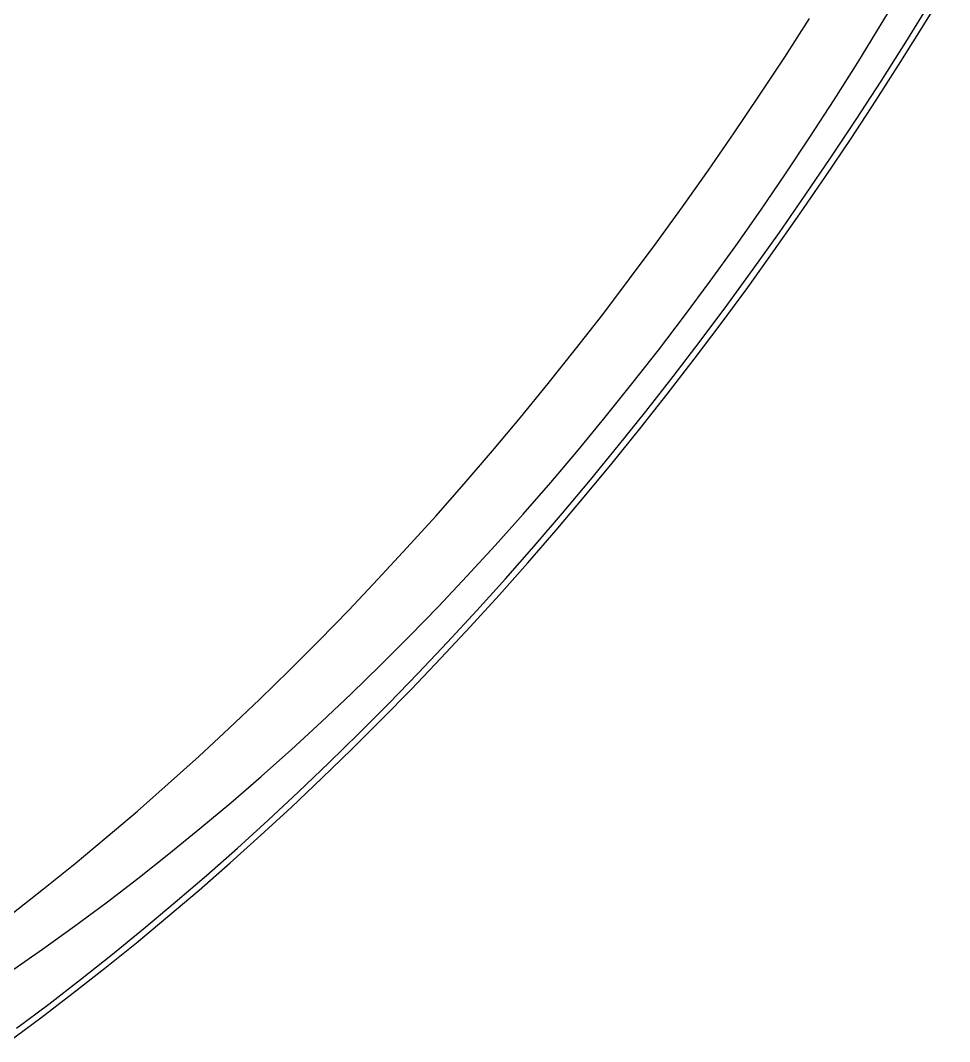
# Model space of a CAD drawing. Extents: x -1 to 217, y -22 to 302.
# Drawn here: x 156.57 to 189.24, y -5.63 to 30.27 of the extents above; entities that cross this region are included whole.
import ezdxf

# ---------------------------------------------------------------- set-up
doc = ezdxf.new("R2010")
doc.units = 0

msp = doc.modelspace()

# ---------------------------------------------------------------- linework, layer by layer
at = {"layer": 'ELLIPSES'}
for p, q in [((188.387, 30.204), (189.238, 31.595)), ((186.833, 30.134), (187.643, 31.487)), ((187.696, 29.505), (188.553, 30.888)), ((183.444, 28.982), (184.317, 30.338)), ((187.526, 28.827), (188.387, 30.204)), ((186.011, 28.796), (186.833, 30.134)), ((186.829, 28.137), (187.696, 29.505)), ((182.56, 27.642), (183.444, 28.982)), ((185.177, 27.474), (186.011, 28.796)), ((186.655, 27.465), (187.526, 28.827)), ((185.951, 26.784), (186.829, 28.137)), ((181.666, 26.317), (182.56, 27.642)), ((184.33, 26.168), (185.177, 27.474)), ((185.772, 26.119), (186.655, 27.465)), ((185.063, 25.446), (185.951, 26.784)), ((180.761, 25.008), (181.666, 26.317)), ((183.471, 24.878), (184.33, 26.168)), ((184.88, 24.788), (185.772, 26.119)), ((184.164, 24.124), (185.063, 25.446)), ((179.846, 23.716), (180.761, 25.008)), ((182.6, 23.605), (183.471, 24.878)), ((183.977, 23.472), (184.88, 24.788)), ((183.255, 22.817), (184.164, 24.124)), ((178.921, 22.44), (179.846, 23.716)), ((181.718, 22.348), (182.6, 23.605)), ((183.063, 22.171), (183.977, 23.472)), ((182.335, 21.526), (183.255, 22.817)), ((177.986, 21.181), (178.921, 22.44)), ((180.823, 21.108), (181.718, 22.348)), ((182.14, 20.887), (183.063, 22.171)), ((181.406, 20.251), (182.335, 21.526)), ((177.041, 19.938), (177.986, 21.181)), ((179.917, 19.885), (180.823, 21.108)), ((181.207, 19.618), (182.14, 20.887)), ((180.467, 18.992), (181.406, 20.251)), ((176.086, 18.713), (177.041, 19.938)), ((179, 18.679), (179.917, 19.885)), ((180.263, 18.366), (181.207, 19.618)), ((175.121, 17.504), (176.086, 18.713)), ((178.071, 17.49), (179, 18.679)), ((179.517, 17.749), (180.467, 18.992)), ((179.311, 17.13), (180.263, 18.366)), ((178.559, 16.523), (179.517, 17.749)), ((174.147, 16.313), (175.121, 17.504)), ((177.131, 16.319), (178.071, 17.49)), ((178.348, 15.91), (179.311, 17.13)), ((177.59, 15.313), (178.559, 16.523)), ((173.164, 15.139), (174.147, 16.313)), ((176.18, 15.166), (177.131, 16.319)), ((177.376, 14.707), (178.348, 15.91)), ((172.171, 13.983), (173.164, 15.139)), ((175.218, 14.03), (176.18, 15.166)), ((176.613, 14.12), (177.59, 15.313)), ((176.395, 13.521), (177.376, 14.707)), ((174.245, 12.913), (175.218, 14.03)), ((175.626, 12.945), (176.613, 14.12)), ((171.169, 12.845), (172.171, 13.983)), ((175.404, 12.352), (176.395, 13.521)), ((174.63, 11.786), (175.626, 12.945)), ((170.158, 11.725), (171.169, 12.845)), ((173.262, 11.813), (174.245, 12.913)), ((174.404, 11.199), (175.404, 12.352)), ((169.138, 10.622), (170.158, 11.725)), ((172.269, 10.733), (173.262, 11.813)), ((173.625, 10.644), (174.63, 11.786)), ((173.396, 10.065), (174.404, 11.199)), ((168.11, 9.538), (169.138, 10.622)), ((171.265, 9.67), (172.269, 10.733)), ((172.611, 9.52), (173.625, 10.644)), ((172.378, 8.947), (173.396, 10.065)), ((167.073, 8.473), (168.11, 9.538)), ((170.251, 8.627), (171.265, 9.67)), ((171.588, 8.413), (172.611, 9.52)), ((169.227, 7.602), (170.251, 8.627)), ((171.352, 7.847), (172.378, 8.947)), ((166.028, 7.426), (167.073, 8.473)), ((170.557, 7.324), (171.588, 8.413)), ((168.193, 6.596), (169.227, 7.602)), ((170.318, 6.765), (171.352, 7.847)), ((164.975, 6.398), (166.028, 7.426)), ((169.517, 6.253), (170.557, 7.324)), ((167.149, 5.61), (168.193, 6.596)), ((169.275, 5.7), (170.318, 6.765)), ((163.913, 5.388), (164.975, 6.398)), ((168.469, 5.2), (169.517, 6.253)), ((162.844, 4.398), (163.913, 5.388)), ((166.096, 4.643), (167.149, 5.61)), ((168.224, 4.654), (169.275, 5.7)), ((167.413, 4.165), (168.469, 5.2)), ((161.766, 3.427), (162.844, 4.398)), ((165.034, 3.695), (166.096, 4.643)), ((167.164, 3.626), (168.224, 4.654)), ((166.348, 3.148), (167.413, 4.165)), ((163.962, 2.767), (165.034, 3.695)), ((166.097, 2.616), (167.164, 3.626)), ((160.681, 2.475), (161.766, 3.427)), ((165.276, 2.15), (166.348, 3.148)), ((162.881, 1.859), (163.962, 2.767)), ((165.022, 1.624), (166.097, 2.616)), ((159.589, 1.542), (160.681, 2.475)), ((161.792, 0.97), (162.881, 1.859)), ((164.196, 1.17), (165.276, 2.15)), ((158.489, 0.629), (159.589, 1.542)), ((163.939, 0.651), (165.022, 1.624)), ((163.109, 0.209), (164.196, 1.17)), ((160.694, 0.102), (161.792, 0.97)), ((157.383, -0.264), (158.489, 0.629)), ((162.849, -0.303), (163.939, 0.651)), ((159.587, -0.746), (160.694, 0.102)), ((162.014, -0.733), (163.109, 0.209)), ((156.269, -1.137), (157.383, -0.264)), ((161.751, -1.238), (162.849, -0.303)), ((158.472, -1.574), (159.587, -0.746)), ((160.912, -1.657), (162.014, -0.733)), ((160.646, -2.155), (161.751, -1.238)), ((157.349, -2.382), (158.472, -1.574)), ((159.802, -2.561), (160.912, -1.657)), ((156.218, -3.169), (157.349, -2.382)), ((159.534, -3.052), (160.646, -2.155)), ((158.686, -3.446), (159.802, -2.561)), ((158.415, -3.931), (159.534, -3.052)), ((157.563, -4.312), (158.686, -3.446)), ((157.29, -4.79), (158.415, -3.931)), ((156.433, -5.158), (157.563, -4.312)), ((156.157, -5.629), (157.29, -4.79))]:
    msp.add_line(p, q, dxfattribs=at)

doc.saveas('drawing.dxf')
